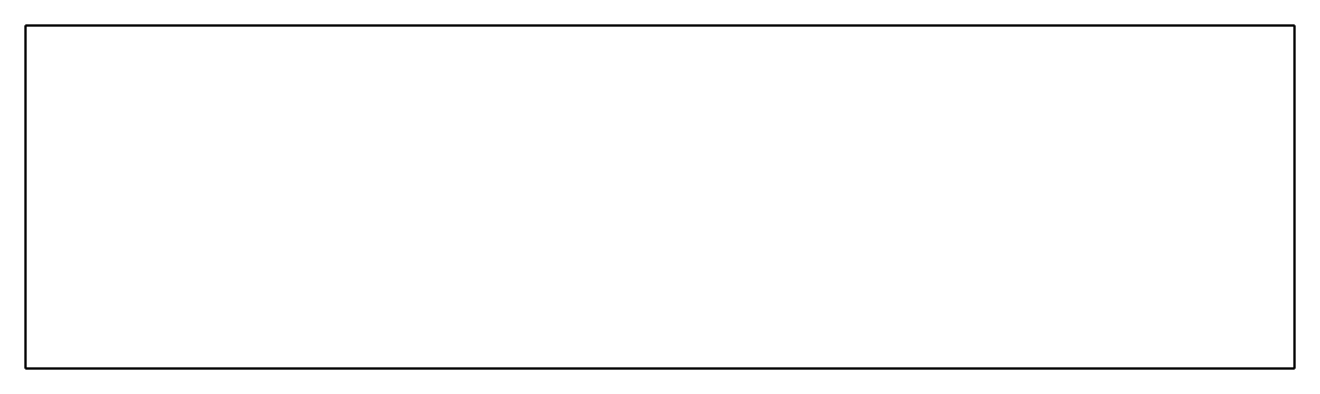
# Model space of a CAD drawing. Header units: millimetres. Extents: x 0 to 1154, y 0 to 312.
import ezdxf

# ---------------------------------------------------------------- set-up
doc = ezdxf.new("R2010")
doc.units = ezdxf.units.MM
doc.layers.add('Outline', color=7, linetype='Continuous', lineweight=50)

msp = doc.modelspace()

# ---------------------------------------------------------------- linework, layer by layer
at = {"layer": 'Outline'}
for p, q in [((0, 312.25), (1153.8, 312.25)), ((0, 0), (0, 312.25)), ((1153.8, 312.25), (1153.8, 0)), ((1153.8, 0), (0, 0))]:
    msp.add_line(p, q, dxfattribs=at)

doc.saveas('drawing.dxf')
